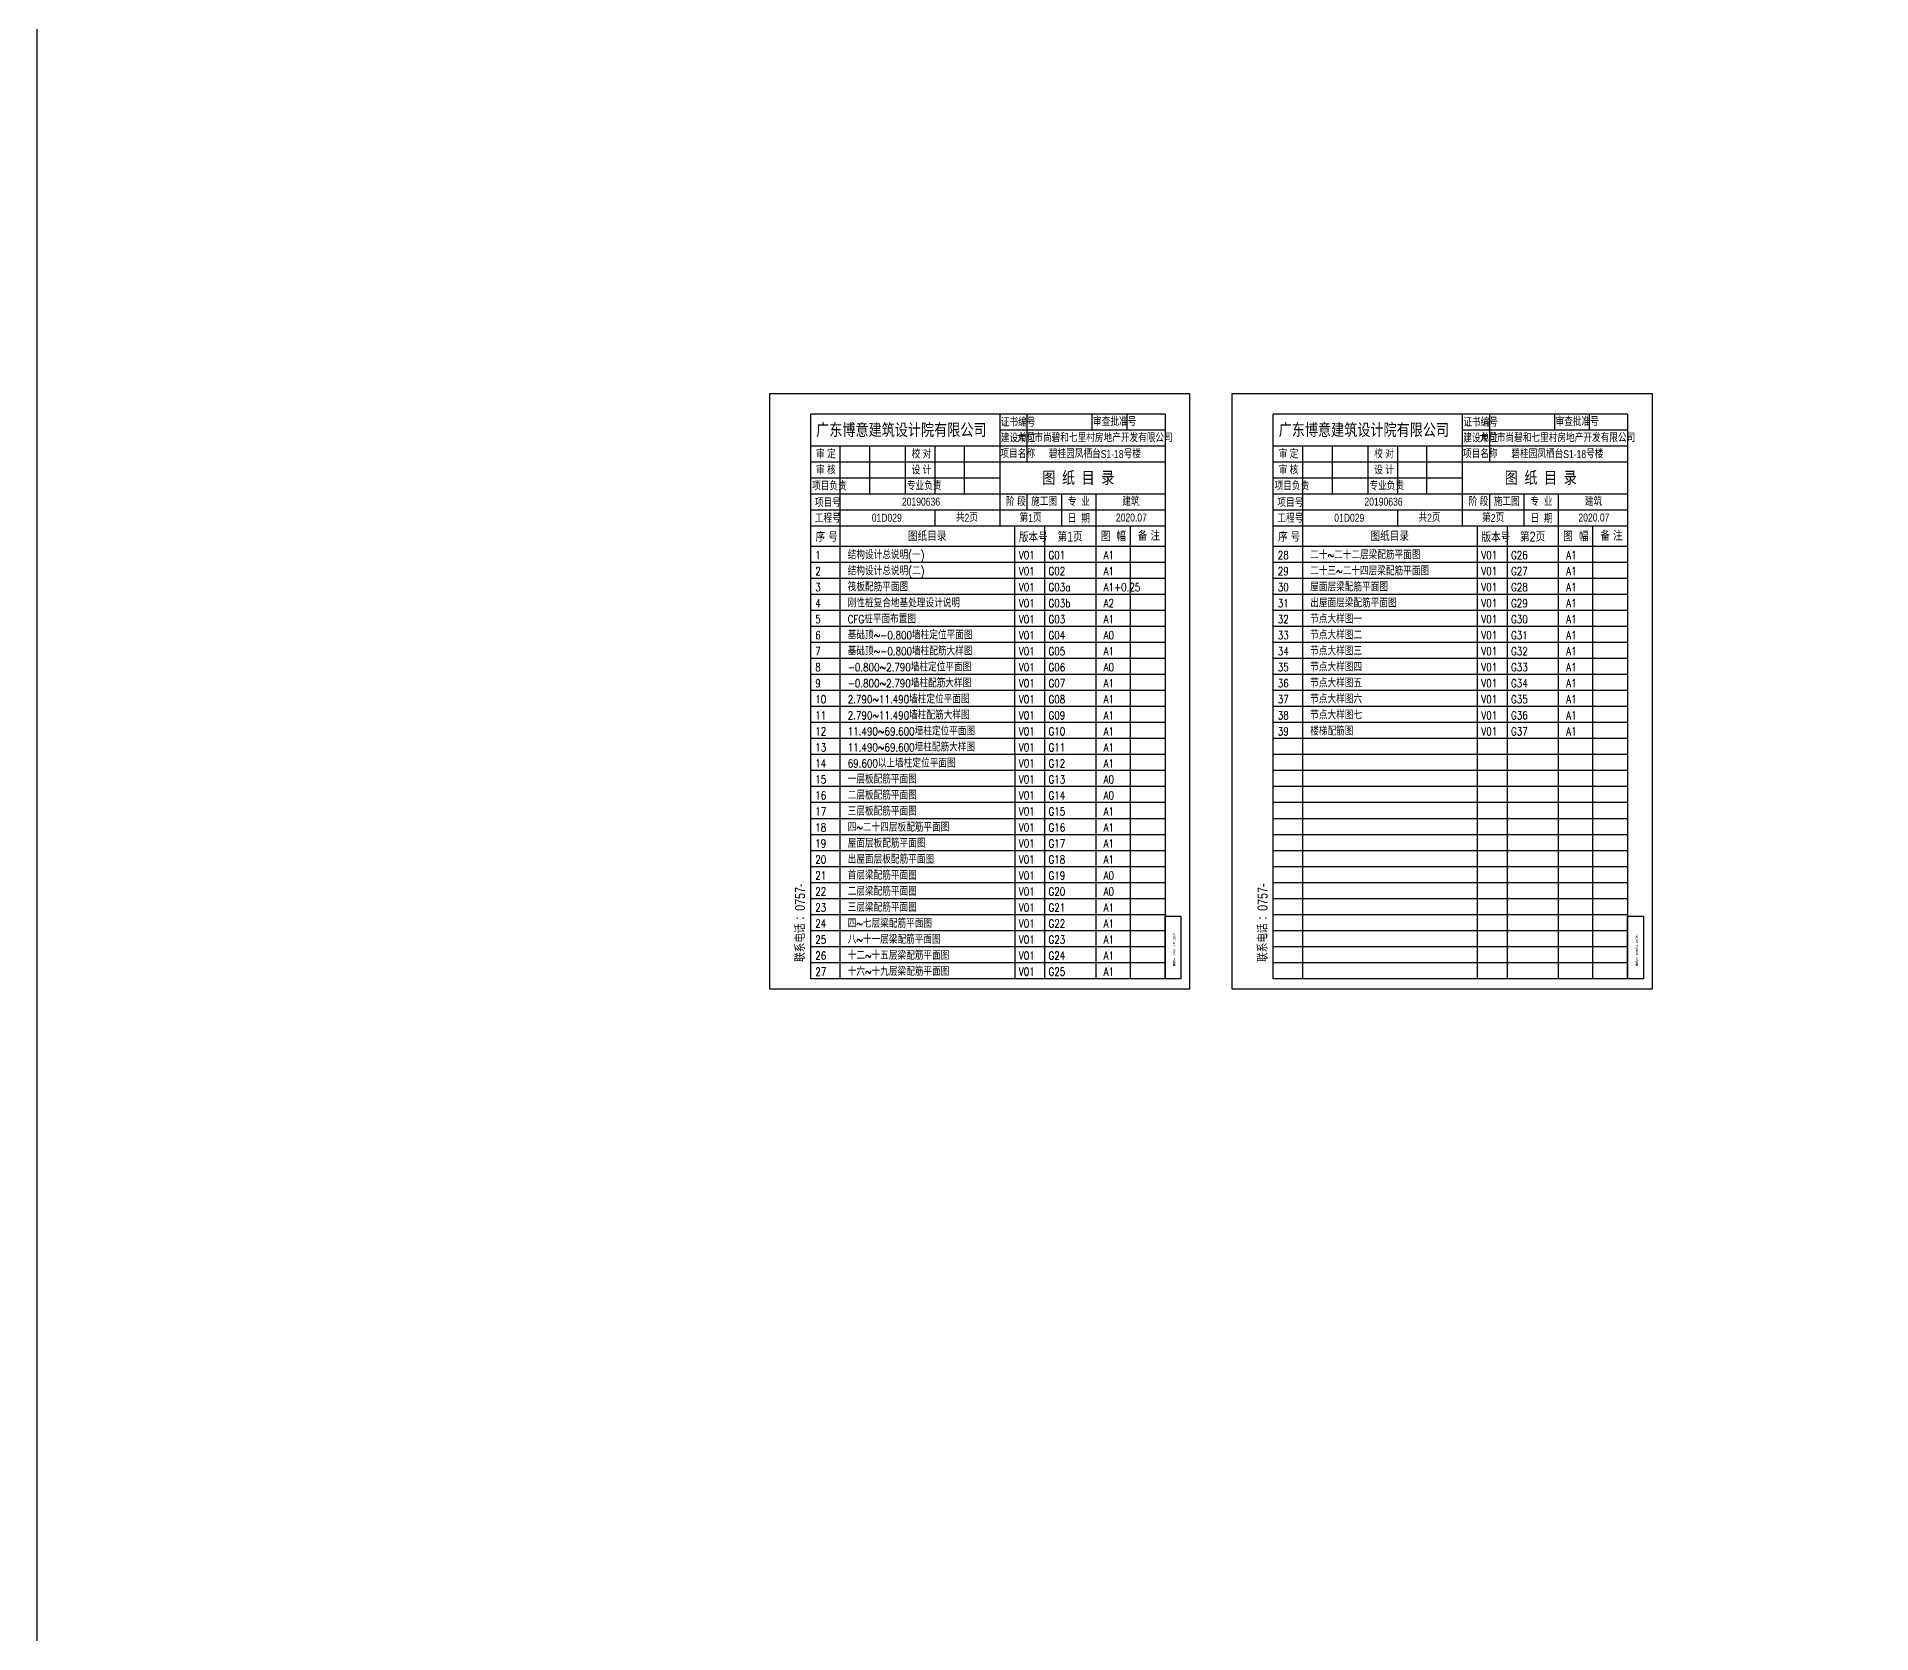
# Model space of a CAD drawing. Extents: x 5874492 to 7194610, y -939842 to -279257.
# Drawn here: x 5874492 to 5966118, y -522238 to -442510 of the extents above; entities that cross this region are included whole.
import ezdxf
from ezdxf.enums import TextEntityAlignment as Align

# ---------------------------------------------------------------- set-up
doc = ezdxf.new("R2010")
doc.units = 0
doc.header["$LTSCALE"] = 1000
doc.layers.add('S-活动层-非打印', color=1, linetype='Continuous', lineweight=20, plot=False)
doc.layers.add('Y-云图图框', color=7, linetype='Continuous')
doc.styles.add('_YT_DIR_Text', font='txt.shx', dxfattribs={"width": 0.8, "bigfont": 'hztxt.shx'})
doc.styles.add('_YT_Sign_Text', font='ros.shx', dxfattribs={"width": 0.8, "bigfont": 'hztxt.shx'})
doc.styles.add('_YT_TK_Text', font='ros.shx', dxfattribs={"width": 0.8, "bigfont": 'hztxt.shx'})
doc.styles.add('_YT_TK_Title', font='', dxfattribs={"width": 0.8})
doc.styles.get("Standard").update_dxf_attribs({"font": 'gbenor.shx', "bigfont": 'gbcbig.shx'})
doc.styles.get('_YT_TK_Title').set_extended_font_data('SimHei')

# ---------------------------------------------------------------- blocks, each defined once
blk = doc.blocks.new('ECMCTK_A4_MLSY')
at = {"color": 4}
for p, q in [((210, 297), (0, 297)), ((0, 297), (0, 0)), ((210, 0), (210, 297)), ((0, 0), (210, 0))]:
    blk.add_line(p, q, dxfattribs=at)
for p, q in [((20.64, 4.92), (20.64, 286.92)), ((197.6, 286.92), (20.64, 286.92)), ((197.6, 286.92), (197.6, 4.92)), ((197.6, 36.26), (205.46, 36.26)), ((197.6, 4.92), (197.6, 36.26)), ((205.46, 36.26), (205.46, 4.92)), ((197.6, 4.92), (20.64, 4.92)), ((205.46, 4.92), (197.6, 4.92))]:
    blk.add_line(p, q)
at = {"color": 3}
for p, q in [((115.02, 286.92), (115.02, 230.92)), ((128.78, 262.92), (128.78, 286.92)), ((161.03, 286.92), (161.03, 278.92)), ((178.41, 286.92), (178.41, 278.92)), ((197.6, 278.92), (115.02, 278.92)), ((197.6, 270.92), (20.64, 270.92)), ((35.39, 4.92), (35.39, 270.92)), ((50.14, 246.92), (50.14, 270.92)), ((67.83, 270.92), (67.83, 246.92)), ((82.58, 270.92), (82.58, 246.92)), ((97.33, 246.92), (97.33, 270.92)), ((197.6, 262.92), (20.64, 262.92)), ((115.02, 254.92), (20.64, 254.92)), ((197.6, 246.92), (20.64, 246.92)), ((197.6, 238.92), (20.64, 238.92)), ((82.58, 238.92), (82.58, 230.92)), ((128.78, 238.92), (128.78, 246.92)), ((145.94, 230.92), (145.94, 246.92)), ((163.09, 230.92), (163.09, 246.92)), ((197.6, 230.92), (20.64, 230.92)), ((122.69, 4.92), (122.63, 230.92)), ((137.56, 4.92), (137.61, 230.92)), ((163.09, 4.92), (163.09, 230.92)), ((180.24, 4.92), (180.24, 230.92)), ((197.6, 220.92), (20.64, 220.92)), ((197.6, 212.92), (20.64, 212.92)), ((197.6, 204.92), (20.64, 204.92)), ((197.6, 196.92), (20.64, 196.92)), ((197.6, 188.92), (20.64, 188.92)), ((197.6, 180.92), (20.64, 180.92)), ((197.6, 172.92), (20.64, 172.92)), ((197.6, 164.92), (20.64, 164.92)), ((197.6, 156.92), (20.64, 156.92)), ((197.6, 148.92), (20.64, 148.92)), ((197.6, 140.92), (20.64, 140.92)), ((197.6, 132.92), (20.64, 132.92)), ((197.6, 124.92), (20.64, 124.92)), ((197.6, 116.92), (20.64, 116.92)), ((197.6, 108.92), (20.64, 108.92)), ((197.6, 100.92), (20.64, 100.92)), ((197.6, 92.92), (20.64, 92.92)), ((197.6, 84.92), (20.64, 84.92)), ((197.6, 76.92), (20.64, 76.92)), ((197.6, 68.92), (20.64, 68.92)), ((197.6, 60.92), (20.64, 60.92)), ((197.6, 52.92), (20.64, 52.92)), ((197.6, 44.92), (20.64, 44.92)), ((197.6, 36.92), (20.64, 36.92)), ((197.6, 28.92), (20.64, 28.92)), ((197.6, 20.92), (20.64, 20.92)), ((197.6, 12.92), (20.64, 12.92))]:
    blk.add_line(p, q, dxfattribs=at)
at = {"width": 0.8}
for s, height, style, p in [('证书编号', 4, '_YT_TK_Text', (115.53, 280.75)), ('审查批准号', 4, '_YT_TK_Text', (161.61, 281.09)), ('广东博意建筑设计院有限公司', 6, '_YT_TK_Title', (23.31, 276.13)), ('建设单位', 4, '_YT_TK_Text', (115.52, 272.87)), ('审 定', 4, '_YT_TK_Text', (23.28, 264.9)), ('校 对', 4, '_YT_TK_Text', (71.02, 264.86)), ('项目名称', 4, '_YT_TK_Text', (115.36, 265.03)), ('审 核', 4, '_YT_TK_Text', (23.28, 256.9)), ('设 计', 4, '_YT_TK_Text', (71.02, 256.86)), ('图 纸 目 录', 6, '_YT_TK_Title', (136.24, 252.22)), ('项目负责', 4, '_YT_TK_Text', (21.27, 248.95)), ('专业负责', 4, '_YT_TK_Text', (68.64, 249.01)), ('项目号', 4, '_YT_TK_Text', (22.71, 240.58)), ('阶 段', 4, '_YT_TK_Text', (118.17, 241.15)), ('专  业', 4, '_YT_TK_Text', (149.02, 241.14)), ('工程号', 4, '_YT_TK_Text', (22.66, 232.8)), ('日  期', 4, '_YT_TK_Text', (149.02, 232.72)), ('备 注', 5, '_YT_TK_Text', (183.98, 223.74)), ('序 号', 5, '_YT_TK_Text', (23, 223.21)), ('版本号', 5, '_YT_TK_Text', (124.56, 223.02)), ('图  幅', 5, '_YT_TK_Text', (165.48, 223.47))]:
    blk.add_text(s, height=height, dxfattribs=dict(at, style=style)).set_placement(p)
at = {"style": '_YT_TK_Text', "width": 0.800279}
blk.add_text('图框版本：2015年11月15日发布', height=0.9831, rotation=90, dxfattribs=at).set_placement((202.75, 11.32))
at = {"color": 80, "flags": 3}
blk.add_attdef('ECMCKEY', text='', height=3, dxfattribs=at).set_placement((28.7, 289.78), align=Align.MIDDLE_CENTER)
at = {"style": '_YT_TK_Text', "width": 0.8}
for tag, height, p in [('证书编号', 4, (145.02, 281.13)), ('审查批准号', 4, (187.81, 281.28)), ('建设单位', 4, (162.51, 273.01)), ('项目名称', 4, (162.52, 264.99)), ('项目号', 4, (75.68, 241.23)), ('阶段', 4, (137.19, 241.2)), ('专业', 4, (180.55, 241.19)), ('工程号', 4, (58.58, 233.2)), ('图纸名称', 5, (78.79, 223.56)), ('共几页', 4, (98.64, 233.19)), ('第几页', 4, (130.41, 233.08)), ('日期', 4, (180.76, 233.31)), ('图纸编号', 5, (150.16, 223.27))]:
    blk.add_attdef(tag, text='', height=height, dxfattribs=at).set_placement(p, align=Align.CENTER)
at = {"color": 80, "flags": 3}
blk.add_attdef('YTQRCODE', (1.91, 269.16), '', height=3, dxfattribs=at)
at = {"style": '_YT_Sign_Text', "width": 0.8, "flags": 3}
for tag, p, height in [('[审定人]', (38.06, 265.36), 3.93), ('{审定人}', (54.65, 264.13), 5.11), ('[校对人]', (85.27, 265.23), 4.34), ('{校对人}', (101.27, 264.45), 5.11), ('[审核人]', (38.23, 257.94), 3.93), ('{审核人}', (53.76, 257.35), 5.11), ('[设计人]', (85.46, 257.85), 3.93), ('{设计人}', (100.7, 256.78), 5.11), ('[项目负责人]', (37.91, 250.03), 4.25), ('{项目负责人}', (53.76, 247.73), 5.52), ('[专业负责人]', (84.89, 249.37), 4.25), ('{专业负责人}', (100.77, 247.67), 5.52)]:
    blk.add_attdef(tag, p, '', height=height, dxfattribs=at)
at = {"style": '_YT_TK_Text', "width": 0.8}
blk.add_attdef('联系电话', (17.75, 13.4), '', height=5, rotation=90, dxfattribs=at)

msp = doc.modelspace()

# ---------------------------------------------------------------- linework, layer by layer
at = {"layer": 'S-活动层-非打印', "lineweight": -3}
msp.add_lwpolyline([(7194610, -283054.2), (5874492, -283054.2), (5874492, -939842), (7194610, -939842)], close=True, dxfattribs=at)

# ---------------------------------------------------------------- block references
at = {"layer": 'Y-云图图框', "xscale": 100, "yscale": 100, "zscale": 100}
for p, values in [((5911088.6, -490051.1), {'共几页': '共2页', '工程号': '01D029', '图纸名称': '图纸目录', '项目号': '20190636', '图纸编号': '第1页', '项目名称': '碧桂园凤栖台S1-18号楼', '建设单位': '大同市尚碧和七里村房地产开发有限公司', '联系电话': '联系电话 ：0757-', '第几页': '第1页', '阶段': '施工图', '日期': '2020.07', '专业': '建筑'}), ((5934188.6, -490051.1), {'共几页': '共2页', '工程号': '01D029', '图纸名称': '图纸目录', '项目号': '20190636', '图纸编号': '第2页', '项目名称': '碧桂园凤栖台S1-18号楼', '建设单位': '大同市尚碧和七里村房地产开发有限公司', '联系电话': '联系电话 ：0757-', '第几页': '第2页', '阶段': '施工图', '日期': '2020.07', '专业': '建筑'})]:
    msp.add_blockref('ECMCTK_A4_MLSY', p, dxfattribs=at).add_auto_attribs(values)

# ---------------------------------------------------------------- texts
at = {"layer": 'Y-云图图框', "color": 0, "style": '_YT_DIR_Text', "width": 0.799721}
for s, height, p in [('1', 399.7, (5913376.1, -468598.2)), ('结构设计总说明(一)', 399.66, (5914996.8, -468598.2)), ('V01', 399.66, (5923540.9, -468598.2)), ('G01', 399.66, (5925025.3, -468598.2)), ('A1', 399.66, (5927777.3, -468598.2)), ('28', 399.66, (5936476.1, -468598.2)), ('二十~二十二层梁配筋平面图', 399.664, (5938096.8, -468598.2)), ('V01', 399.66, (5946640.9, -468598.2)), ('G26', 399.66, (5948125.3, -468598.2)), ('A1', 399.66, (5950877.3, -468598.2)), ('2', 399.7, (5913376.1, -469398.2)), ('结构设计总说明(二)', 399.66, (5914996.8, -469398.2)), ('V01', 399.66, (5923540.9, -469398.2)), ('G02', 399.66, (5925025.3, -469398.2)), ('A1', 399.66, (5927777.3, -469398.2)), ('29', 399.66, (5936476.1, -469398.2)), ('二十三~二十四层梁配筋平面图', 399.664, (5938096.8, -469398.2)), ('V01', 399.66, (5946640.9, -469398.2)), ('G27', 399.66, (5948125.3, -469398.2)), ('A1', 399.66, (5950877.3, -469398.2)), ('3', 399.7, (5913376.1, -470198.2)), ('筏板配筋平面图', 399.66, (5914996.8, -470198.2)), ('V01', 399.66, (5923540.9, -470198.2)), ('G03a', 399.66, (5925025.3, -470198.2)), ('A1+0.25', 399.66, (5927777.3, -470198.2)), ('30', 399.66, (5936476.1, -470198.2)), ('屋面层梁配筋平面图', 399.66, (5938096.8, -470198.2)), ('V01', 399.66, (5946640.9, -470198.2)), ('G28', 399.66, (5948125.3, -470198.2)), ('A1', 399.66, (5950877.3, -470198.2)), ('4', 399.7, (5913376.1, -470998.2)), ('刚性桩复合地基处理设计说明', 399.664, (5914996.8, -470998.2)), ('V01', 399.66, (5923540.9, -470998.2)), ('G03b', 399.66, (5925025.3, -470998.2)), ('A2', 399.66, (5927777.3, -470998.2)), ('31', 399.66, (5936476.1, -470998.2)), ('出屋面层梁配筋平面图', 399.66, (5938096.8, -470998.2)), ('V01', 399.66, (5946640.9, -470998.2)), ('G29', 399.66, (5948125.3, -470998.2)), ('A1', 399.66, (5950877.3, -470998.2)), ('5', 399.7, (5913376.1, -471798.2)), ('CFG桩平面布置图', 399.66, (5914996.8, -471798.2)), ('V01', 399.66, (5923540.9, -471798.2)), ('G03', 399.66, (5925025.3, -471798.2)), ('A1', 399.66, (5927777.3, -471798.2)), ('32', 399.66, (5936476.1, -471798.2)), ('节点大样图一', 399.66, (5938096.8, -471798.2)), ('V01', 399.66, (5946640.9, -471798.2)), ('G30', 399.66, (5948125.3, -471798.2)), ('A1', 399.66, (5950877.3, -471798.2)), ('6', 399.7, (5913376.1, -472598.2)), ('基础顶~-0.800墙柱定位平面图', 399.664, (5914996.8, -472598.2)), ('V01', 399.66, (5923540.9, -472598.2)), ('G04', 399.66, (5925025.3, -472598.2)), ('A0', 399.66, (5927777.3, -472598.2)), ('33', 399.66, (5936476.1, -472598.2)), ('节点大样图二', 399.66, (5938096.8, -472598.2)), ('V01', 399.66, (5946640.9, -472598.2)), ('G31', 399.66, (5948125.3, -472598.2)), ('A1', 399.66, (5950877.3, -472598.2)), ('7', 399.7, (5913376.1, -473398.2)), ('基础顶~-0.800墙柱配筋大样图', 399.664, (5914996.8, -473398.2)), ('V01', 399.66, (5923540.9, -473398.2)), ('G05', 399.66, (5925025.3, -473398.2)), ('A1', 399.66, (5927777.3, -473398.2)), ('34', 399.66, (5936476.1, -473398.2)), ('节点大样图三', 399.66, (5938096.8, -473398.2)), ('V01', 399.66, (5946640.9, -473398.2)), ('G32', 399.66, (5948125.3, -473398.2)), ('A1', 399.66, (5950877.3, -473398.2)), ('8', 399.7, (5913376.1, -474198.2)), ('9', 399.7, (5913376.1, -474998.2)), ('-0.800~2.790墙柱定位平面图', 399.664, (5914996.8, -474198.2)), ('-0.800~2.790墙柱配筋大样图', 399.664, (5914996.8, -474998.2)), ('V01', 399.66, (5923540.9, -474198.2)), ('V01', 399.66, (5923540.9, -474998.2)), ('G06', 399.66, (5925025.3, -474198.2)), ('G07', 399.66, (5925025.3, -474998.2)), ('A0', 399.66, (5927777.3, -474198.2)), ('A1', 399.66, (5927777.3, -474998.2)), ('35', 399.66, (5936476.1, -474198.2)), ('36', 399.66, (5936476.1, -474998.2)), ('节点大样图四', 399.66, (5938096.8, -474198.2)), ('节点大样图五', 399.66, (5938096.8, -474998.2)), ('V01', 399.66, (5946640.9, -474198.2)), ('V01', 399.66, (5946640.9, -474998.2)), ('G33', 399.66, (5948125.3, -474198.2)), ('G34', 399.66, (5948125.3, -474998.2)), ('A1', 399.66, (5950877.3, -474198.2)), ('A1', 399.66, (5950877.3, -474998.2)), ('10', 399.66, (5913376.1, -475798.2)), ('2.790~11.490墙柱定位平面图', 399.664, (5914996.8, -475798.2)), ('V01', 399.66, (5923540.9, -475798.2)), ('G08', 399.66, (5925025.3, -475798.2)), ('A1', 399.66, (5927777.3, -475798.2)), ('37', 399.66, (5936476.1, -475798.2)), ('节点大样图六', 399.66, (5938096.8, -475798.2)), ('V01', 399.66, (5946640.9, -475798.2)), ('G35', 399.66, (5948125.3, -475798.2)), ('A1', 399.66, (5950877.3, -475798.2)), ('11', 399.66, (5913376.1, -476598.2)), ('2.790~11.490墙柱配筋大样图', 399.664, (5914996.8, -476598.2)), ('V01', 399.66, (5923540.9, -476598.2)), ('G09', 399.66, (5925025.3, -476598.2)), ('A1', 399.66, (5927777.3, -476598.2)), ('38', 399.66, (5936476.1, -476598.2)), ('节点大样图七', 399.66, (5938096.8, -476598.2)), ('V01', 399.66, (5946640.9, -476598.2)), ('G36', 399.66, (5948125.3, -476598.2)), ('A1', 399.66, (5950877.3, -476598.2)), ('12', 399.66, (5913376.1, -477398.2)), ('11.490~69.600墙柱定位平面图', 399.664, (5914996.8, -477398.2)), ('V01', 399.66, (5923540.9, -477398.2)), ('G10', 399.66, (5925025.3, -477398.2)), ('A1', 399.66, (5927777.3, -477398.2)), ('39', 399.66, (5936476.1, -477398.2)), ('楼梯配筋图', 399.66, (5938096.8, -477398.2)), ('V01', 399.66, (5946640.9, -477398.2)), ('G37', 399.66, (5948125.3, -477398.2)), ('A1', 399.66, (5950877.3, -477398.2)), ('13', 399.66, (5913376.1, -478198.2)), ('11.490~69.600墙柱配筋大样图', 399.664, (5914996.8, -478198.2)), ('V01', 399.66, (5923540.9, -478198.2)), ('G11', 399.66, (5925025.3, -478198.2)), ('A1', 399.66, (5927777.3, -478198.2)), ('14', 399.66, (5913376.1, -478998.2)), ('69.600以上墙柱定位平面图', 399.664, (5914996.8, -478998.2)), ('V01', 399.66, (5923540.9, -478998.2)), ('G12', 399.66, (5925025.3, -478998.2)), ('A1', 399.66, (5927777.3, -478998.2)), ('15', 399.66, (5913376.1, -479798.2)), ('一层板配筋平面图', 399.66, (5914996.8, -479798.2)), ('V01', 399.66, (5923540.9, -479798.2)), ('G13', 399.66, (5925025.3, -479798.2)), ('A0', 399.66, (5927777.3, -479798.2)), ('16', 399.66, (5913376.1, -480598.2)), ('17', 399.66, (5913376.1, -481398.2)), ('二层板配筋平面图', 399.66, (5914996.8, -480598.2)), ('三层板配筋平面图', 399.66, (5914996.8, -481398.2)), ('V01', 399.66, (5923540.9, -480598.2)), ('V01', 399.66, (5923540.9, -481398.2)), ('G14', 399.66, (5925025.3, -480598.2)), ('G15', 399.66, (5925025.3, -481398.2)), ('A0', 399.66, (5927777.3, -480598.2)), ('A1', 399.66, (5927777.3, -481398.2)), ('18', 399.66, (5913376.1, -482198.2)), ('四~二十四层板配筋平面图', 399.664, (5914996.8, -482198.2)), ('V01', 399.66, (5923540.9, -482198.2)), ('G16', 399.66, (5925025.3, -482198.2)), ('A1', 399.66, (5927777.3, -482198.2)), ('19', 399.66, (5913376.1, -482998.2)), ('屋面层板配筋平面图', 399.66, (5914996.8, -482998.2)), ('V01', 399.66, (5923540.9, -482998.2)), ('G17', 399.66, (5925025.3, -482998.2)), ('A1', 399.66, (5927777.3, -482998.2)), ('20', 399.66, (5913376.1, -483798.2)), ('出屋面层板配筋平面图', 399.66, (5914996.8, -483798.2)), ('V01', 399.66, (5923540.9, -483798.2)), ('G18', 399.66, (5925025.3, -483798.2)), ('A1', 399.66, (5927777.3, -483798.2)), ('21', 399.66, (5913376.1, -484598.2)), ('首层梁配筋平面图', 399.66, (5914996.8, -484598.2)), ('V01', 399.66, (5923540.9, -484598.2)), ('G19', 399.66, (5925025.3, -484598.2)), ('A0', 399.66, (5927777.3, -484598.2)), ('22', 399.66, (5913376.1, -485398.2)), ('二层梁配筋平面图', 399.66, (5914996.8, -485398.2)), ('V01', 399.66, (5923540.9, -485398.2)), ('G20', 399.66, (5925025.3, -485398.2)), ('A0', 399.66, (5927777.3, -485398.2)), ('23', 399.66, (5913376.1, -486198.2)), ('三层梁配筋平面图', 399.66, (5914996.8, -486198.2)), ('V01', 399.66, (5923540.9, -486198.2)), ('G21', 399.66, (5925025.3, -486198.2)), ('A1', 399.66, (5927777.3, -486198.2)), ('24', 399.66, (5913376.1, -486998.2)), ('25', 399.66, (5913376.1, -487798.2)), ('八~十一层梁配筋平面图', 399.664, (5914996.8, -487798.2)), ('四~七层梁配筋平面图', 399.66, (5914996.8, -486998.2)), ('V01', 399.66, (5923540.9, -486998.2)), ('V01', 399.66, (5923540.9, -487798.2)), ('G22', 399.66, (5925025.3, -486998.2)), ('G23', 399.66, (5925025.3, -487798.2)), ('A1', 399.66, (5927777.3, -486998.2)), ('A1', 399.66, (5927777.3, -487798.2)), ('26', 399.66, (5913376.1, -488598.2)), ('十二~十五层梁配筋平面图', 399.664, (5914996.8, -488598.2)), ('V01', 399.66, (5923540.9, -488598.2)), ('G24', 399.66, (5925025.3, -488598.2)), ('A1', 399.66, (5927777.3, -488598.2)), ('27', 399.66, (5913376.1, -489398.2)), ('十六~十九层梁配筋平面图', 399.664, (5914996.8, -489398.2)), ('V01', 399.66, (5923540.9, -489398.2)), ('G25', 399.66, (5925025.3, -489398.2)), ('A1', 399.66, (5927777.3, -489398.2))]:
    msp.add_text(s, height=height, dxfattribs=at).set_placement(p)

doc.saveas('drawing.dxf')
